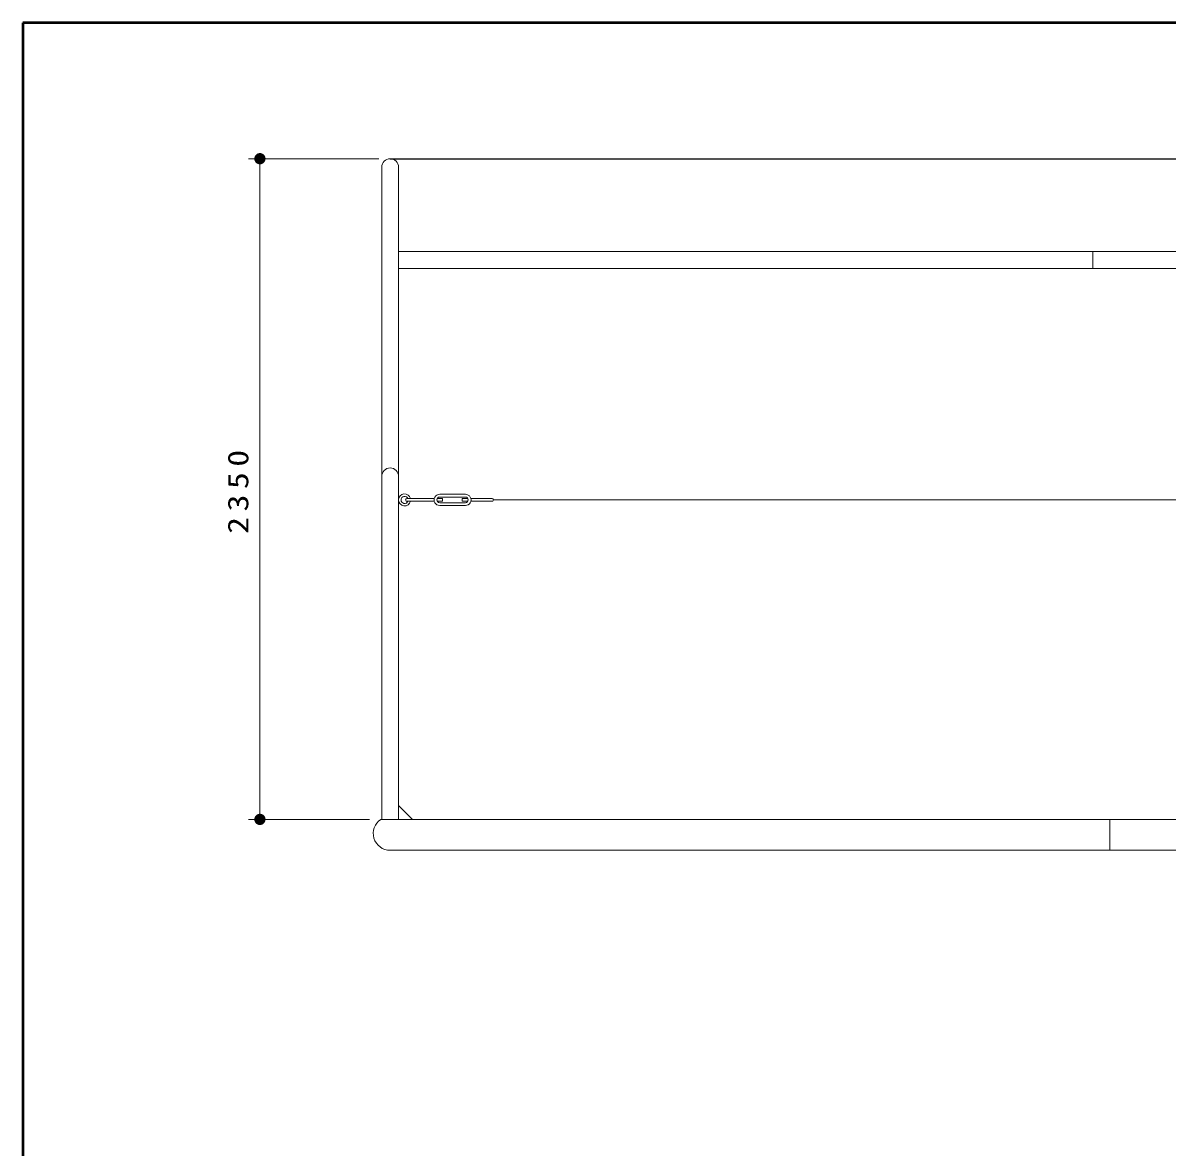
# Model space of a CAD drawing. Units: millimetres on the paper, scale 1:40. Extents: x -720 to 0, y 0 to 267.
# Drawn here: x -385 to -283.2, y 167 to 267 of the extents above; entities that cross this region are included whole.
import ezdxf

# ---------------------------------------------------------------- set-up
doc = ezdxf.new("R2010")
doc.units = ezdxf.units.MM
doc.layers.add('1_40', color=7, linetype='Continuous', lineweight=13)
doc.layers.add('NAKAMURA図枠', color=7, linetype='Continuous', lineweight=13)
doc.styles.add('ＭＳ ゴシック', font='')
doc.styles.get('ＭＳ ゴシック').set_extended_font_data('MS Gothic')

# ---------------------------------------------------------------- blocks, each defined once
blk = doc.blocks.new('filled_dot')
at = {"color": 0, "linetype": 'Continuous', "lineweight": -2, "const_width": 1.25}
blk.add_lwpolyline([(-0.625, 0, 1), (0.625, 0, 1)], format="xyb", close=True, dxfattribs=at)

msp = doc.modelspace()

# ---------------------------------------------------------------- linework, layer by layer
at = {"layer": '1_40'}
for p, q in [((-353.341, 254.923), (-364.921, 254.923)), ((-363.921, 196.173), (-363.921, 254.923)), ((-353.091, 196.173), (-353.091, 254.173)), ((-351.591, 196.173), (-351.591, 254.173)), ((-167.091, 246.673), (-351.591, 246.673)), ((-289.841, 245.173), (-289.841, 246.673)), ((-167.091, 245.173), (-351.591, 245.173)), ((-345.646, 225.083), (-347.927, 225.083)), ((-348.414, 224.695), (-350.851, 224.695)), ((-348.414, 224.47), (-350.851, 224.47)), ((-348.15, 224.695), (-347.68, 224.695)), ((-348.15, 224.47), (-347.68, 224.47)), ((-345.646, 224.833), (-347.927, 224.833)), ((-345.646, 224.333), (-347.927, 224.333)), ((-345.646, 224.083), (-347.927, 224.083)), ((-347.68, 224.695), (-347.68, 224.47)), ((-345.946, 224.695), (-345.946, 224.47)), ((-345.423, 224.695), (-345.946, 224.695)), ((-345.423, 224.47), (-345.946, 224.47)), ((-345.159, 224.695), (-343.272, 224.695)), ((-345.159, 224.47), (-343.272, 224.47)), ((-167.626, 224.583), (-343.159, 224.583)), ((-350.341, 196.173), (-351.591, 197.423)), ((-354.17, 196.173), (-364.921, 196.173)), ((-353.17, 196.173), (-165.511, 196.173)), ((-288.341, 193.423), (-288.341, 196.173)), ((-352.341, 193.423), (-166.341, 193.423))]:
    msp.add_line(p, q, dxfattribs=at)
at = {"layer": '1_40', "lineweight": 25}
msp.add_line((-352.341, 254.923), (-166.341, 254.923), dxfattribs=at)
at = {"layer": '1_40'}
for centre, radius, start, end in [((-352.341, 254.173), 0.75, 0, 179.99999), ((-352.341, 226.673), 0.75, 0, 179.99999), ((-351.055, 224.583), 0.535, 12.13193, 347.86833), ((-351.055, 224.583), 0.535, 12.13193, 347.86833), ((-351.055, 224.583), 0.318, 20.69307, 339.30743), ((-351.055, 224.583), 0.318, 20.69307, 339.30743), ((-347.927, 224.583), 0.5, 89.99998, 269.99998), ((-345.646, 224.583), 0.5, 270.00003, 90.00005), ((-350.851, 224.583), 0.113, 90.00032, 270.00034), ((-347.927, 224.583), 0.25, 90.0002, 270.00018), ((-345.646, 224.583), 0.25, 270.00034, 90.00032), ((-343.272, 224.583), 0.113, 269.99951, 89.99953), ((-352.341, 194.923), 1.5, 123.55728, 269.99997)]:
    msp.add_arc(centre, radius, start, end, dxfattribs=at)
at = {"layer": 'NAKAMURA図枠', "lineweight": 50}
for p, q in [((-385, 267), (-385, 0)), ((0, 267), (-385, 267))]:
    msp.add_line(p, q, dxfattribs=at)

# ---------------------------------------------------------------- block references
at = {"layer": '1_40', "xscale": 0.4, "yscale": 0.4}
for p, rotation in [((-363.921, 254.923), 270), ((-363.921, 196.173), 90)]:
    msp.add_blockref('filled_dot', p, dxfattribs=dict(at, rotation=rotation))

# ---------------------------------------------------------------- texts
at = {"layer": '1_40', "insert": (-364.921, 225.548), "char_height": 1.833, "attachment_point": 8, "rotation": 90, "style": 'ＭＳ ゴシック'}
msp.add_mtext('\\T1.33;\\W1.2;2350', dxfattribs=at)

doc.saveas('drawing.dxf')
